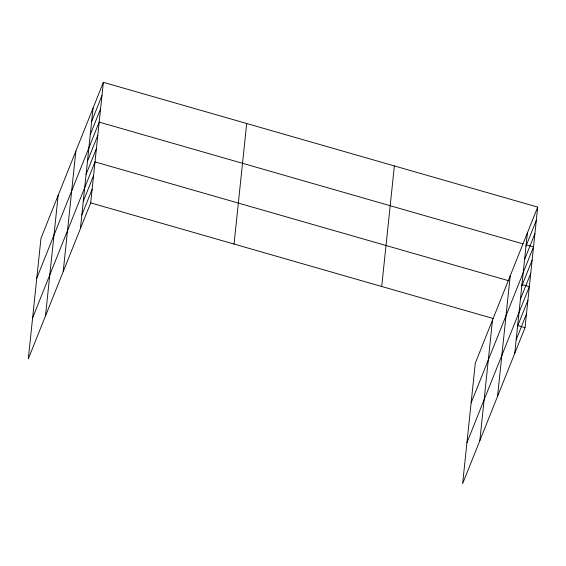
<?xml version="1.0" encoding="UTF-8"?>
<svg xmlns="http://www.w3.org/2000/svg" width="566" height="566" viewBox="0 0 566 566"><rect width="100%" height="100%" fill="white"/><g stroke="black" fill="none" stroke-linecap="round" stroke-linejoin="round"><path stroke-width="0.85" d="M45.492 315.913L58.157 195.362M63.201 271.638L75.865 151.08M80.393 228.657L93.057 108.099M103.366 82.332L40.964 238.343L28.3 358.894L90.701 202.883L103.366 82.332L537.7 207.106L525.036 327.657L462.634 483.668L475.298 363.117L537.7 207.106M234.027 244.059L246.698 123.508M381.703 286.488L394.368 165.93M479.827 440.688L492.491 320.137M497.535 396.412L510.199 275.854M514.727 353.432L527.392 232.874M91.664 121.365L101.972 95.59M90.27 134.623L100.578 108.856M36.783 278.125L99.184 122.114L522.871 243.833M87.482 161.147L97.791 135.373M86.089 174.406L96.397 148.639M32.609 317.908L95.003 161.897L508.862 280.793M83.266 201.333L93.567 175.559M81.829 214.995L92.138 189.221M525.998 246.139L536.306 220.365M524.604 259.398L534.912 233.624M471.124 402.9L533.519 246.889L526.147 244.774M521.817 285.922L532.125 260.148M520.423 299.181L530.731 273.413M466.943 442.683L529.337 286.672L521.972 284.556M517.6 326.108L527.908 300.334M516.164 339.77L526.472 313.996M90.701 202.883L493.092 318.481M517.664 325.542L525.036 327.657"/></g></svg>
